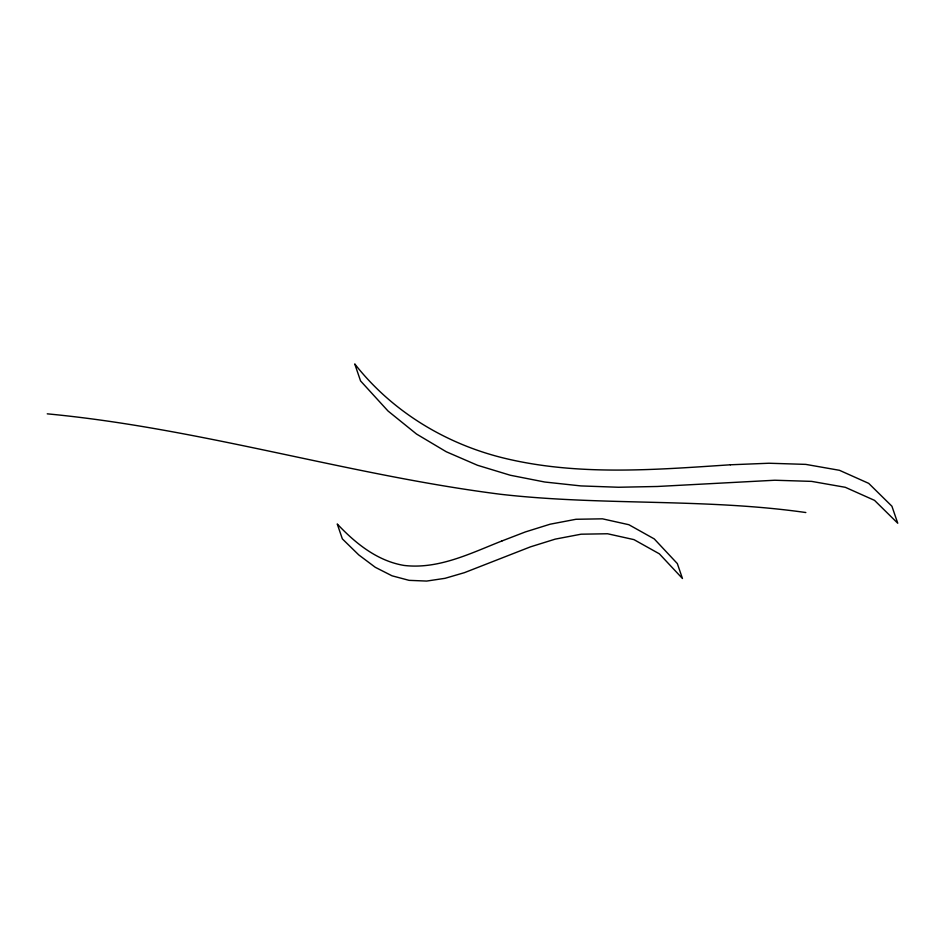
<?xml version="1.0" encoding="UTF-8"?>
<svg xmlns="http://www.w3.org/2000/svg" width="945" height="945" viewBox="0 0 945 945"><rect width="100%" height="100%" fill="white"/><g stroke="black" fill="none" stroke-linecap="round" stroke-linejoin="round"><path stroke-width="1.42" d="M805.837 512.533C704.651 498.121 602.012 505.858 500.614 494.282C348.209 474.933 200.505 428.274 47.25 413.839M501.949 540.953C470.716 553.238 438.539 569.552 403.987 565.429C377.197 560.928 355.367 543.221 337.247 523.979L342.362 538.898L358.757 554.904L375.295 567.307L392.033 575.812L409.09 580.348L426.679 581.069L445.048 578.316L464.432 572.658L530.476 546.848L555.247 539.122L581.092 534.197L607.564 533.76L633.977 539.63L659.362 553.829L682.455 578.505L677.341 563.586L654.247 538.91L628.862 524.711L602.461 518.829L575.977 519.278L550.132 524.203L525.373 531.929L501.949 540.953M730.367 464.786C655.204 469.736 578.505 476.126 504.465 458.242C445.934 444.091 392.033 411.547 354.741 363.931L360.565 380.93L388.017 411.004L416.521 434.038L446.276 451.757L477.485 465.271L510.288 475.24L544.781 482.021L580.903 485.919L618.514 487.254L657.283 486.486L774.817 480.237L811.59 481.383L845.291 487.301L874.527 500.366L897.75 523.235L891.926 506.236L868.703 483.367L839.467 470.303L805.766 464.385L768.994 463.239L730.367 464.786"/></g></svg>
